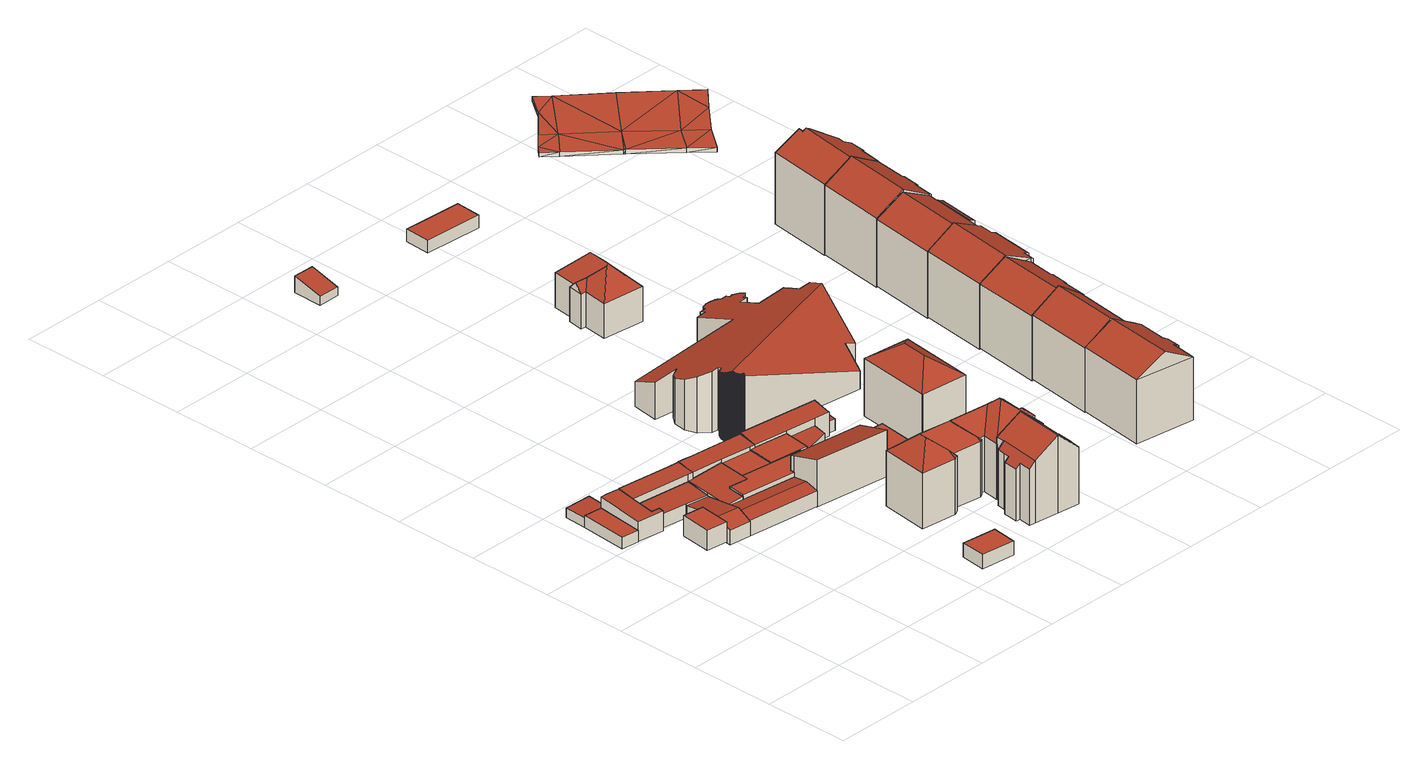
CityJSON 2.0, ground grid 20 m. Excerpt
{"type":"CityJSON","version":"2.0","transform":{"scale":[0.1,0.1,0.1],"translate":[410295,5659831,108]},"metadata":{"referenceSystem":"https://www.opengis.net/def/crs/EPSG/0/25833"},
"CityObjects":{
"building1":{"type":"Building","attributes":{"Dachtyp_tdc":"tdcPolyFlatRoof","Gemeindeschluessel":14612000,"Dachneigung":0,"QualitaetDacherkennung":89,"Geometrietyp2DReferenz":"3000","measuredHeight":2.71,"function":"31001_2000","roofType":"1000"},"geometry":[{"type":"Solid","lod":"2","boundaries":[[[[0,1,2,3]],[[1,4,5,2]],[[4,6,7,5]],[[6,0,3,7]],[[6,4,1,0]],[[3,2,5,7]]]],"semantics":{"surfaces":[{"type":"WallSurface"},{"type":"RoofSurface"},{"type":"GroundSurface"}],"values":[[0,0,0,0,1,2]]}}]},
"building2":{"type":"Building","attributes":{"Dachtyp_tdc":"tdcPolyFlatRoof","Gemeindeschluessel":14612000,"Dachneigung":3.3,"QualitaetDacherkennung":68,"Geometrietyp2DReferenz":"3000","measuredHeight":2.55,"function":"31001_2000","roofType":"2100"},"geometry":[{"type":"Solid","lod":"2","boundaries":[[[[8,9,10,11]],[[9,12,13,10]],[[12,14,15,13]],[[14,16,17,15]],[[16,8,11,17]],[[16,14,12,9,8]],[[11,10,13,15,17]]]],"semantics":{"surfaces":[{"type":"WallSurface"},{"type":"RoofSurface"},{"type":"GroundSurface"}],"values":[[0,0,0,0,0,1,2]]}}]},
"building3":{"type":"Building","attributes":{"Dachtyp_tdc":"tdcPolyFlatRoof","Gemeindeschluessel":14612000,"Dachneigung":3.09,"QualitaetDacherkennung":70,"Geometrietyp2DReferenz":"3000","measuredHeight":5.23,"function":"31001_2000","roofType":"2100"},"geometry":[{"type":"Solid","lod":"2","boundaries":[[[[18,19,20,21]],[[19,22,23,20]],[[22,24,25,23]],[[24,26,27,25]],[[26,28,29,27]],[[28,30,31,29]],[[30,32,33,31]],[[32,18,21,33]],[[32,30,28,26,24,22,19,18]],[[21,20,23,25,27,29,31,33]]]],"semantics":{"surfaces":[{"type":"WallSurface"},{"type":"RoofSurface"},{"type":"GroundSurface"}],"values":[[0,0,0,0,0,0,0,0,1,2]]}}]},
"building4":{"type":"Building","attributes":{"Dachtyp_tdc":"tdcPolyFlatRoof","Gemeindeschluessel":14612000,"Dachneigung":0,"QualitaetDacherkennung":83,"Geometrietyp2DReferenz":"3000","measuredHeight":4.69,"function":"31001_2000","roofType":"1000"},"geometry":[{"type":"Solid","lod":"2","boundaries":[[[[34,35,36,37]],[[35,38,39,36]],[[38,40,41,39]],[[40,34,37,41]],[[40,38,35,34]],[[37,36,39,41]]]],"semantics":{"surfaces":[{"type":"WallSurface"},{"type":"RoofSurface"},{"type":"GroundSurface"}],"values":[[0,0,0,0,1,2]]}}]},
"building5":{"type":"Building","attributes":{"Dachtyp_tdc":"tdcPolyFlatRoof","Gemeindeschluessel":14612000,"Dachneigung":3.1,"QualitaetDacherkennung":67,"Geometrietyp2DReferenz":"3000","measuredHeight":3.58,"function":"31001_2000","roofType":"2100"},"geometry":[{"type":"Solid","lod":"2","boundaries":[[[[42,43,44,45,46,47]],[[48,49,43,42]],[[49,50,44,43]],[[50,51,45,44]],[[51,52,46,45]],[[52,53,47,46]],[[53,48,42,47]],[[53,52,51,50,49,48]]]],"semantics":{"surfaces":[{"type":"GroundSurface"},{"type":"WallSurface"},{"type":"RoofSurface"}],"values":[[0,1,1,1,1,1,1,2]]}}]},
"building6":{"type":"Building","attributes":{"Dachtyp_tdc":"tdcGableRoof","Gemeindeschluessel":14612000,"Dachneigung":11.14,"QualitaetDacherkennung":38,"Geometrietyp2DReferenz":"3000","measuredHeight":4.84,"function":"31001_2000","roofType":"3100"},"geometry":[{"type":"Solid","lod":"2","boundaries":[[[[54,55,56,57]],[[55,58,59,56]],[[58,60,46,59]],[[60,61,45,46]],[[61,62,63,45]],[[62,64,65,63]],[[64,66,67,65]],[[66,68,69,67]],[[68,54,57,69]],[[64,62,61,60,58,55]],[[55,54,68,66,64]],[[57,56,59,46,45,63,65,67,69]]]],"semantics":{"surfaces":[{"type":"WallSurface"},{"type":"RoofSurface"},{"type":"GroundSurface"}],"values":[[0,0,0,0,0,0,0,0,0,1,1,2]]}}]},
"building7":{"type":"Building","attributes":{"Dachtyp_tdc":"tdcPolyFlatRoof","Gemeindeschluessel":14612000,"Dachneigung":3.4,"QualitaetDacherkennung":77,"Geometrietyp2DReferenz":"3000","measuredHeight":5.53,"function":"31001_2000","roofType":"2100"},"geometry":[{"type":"Solid","lod":"2","boundaries":[[[[19,70,71,72]],[[70,73,74,71]],[[73,75,76,74]],[[75,77,78,76]],[[77,79,80,78]],[[79,19,72,80]],[[79,77,75,73,70,19]],[[72,71,74,76,78,80]]]],"semantics":{"surfaces":[{"type":"WallSurface"},{"type":"RoofSurface"},{"type":"GroundSurface"}],"values":[[0,0,0,0,0,0,1,2]]}}]},
"building8":{"type":"Building","attributes":{"Dachtyp_tdc":"tdcPolyFlatRoof","Gemeindeschluessel":14612000,"Dachneigung":5.33,"QualitaetDacherkennung":80,"Geometrietyp2DReferenz":"3000","measuredHeight":4.54,"function":"31001_2000","roofType":"2100"},"geometry":[{"type":"Solid","lod":"2","boundaries":[[[[81,82,83,84]],[[82,85,86,83]],[[85,87,88,86]],[[87,89,80,88]],[[89,90,78,80]],[[90,91,92,78]],[[91,93,94,92]],[[93,95,96,94]],[[95,81,84,96]],[[95,93,91,90,89,87,85,82,81]],[[84,83,86,88,80,78,92,94,96]]]],"semantics":{"surfaces":[{"type":"WallSurface"},{"type":"RoofSurface"},{"type":"GroundSurface"}],"values":[[0,0,0,0,0,0,0,0,0,1,2]]}}]},
"building9":{"type":"Building","attributes":{"Dachtyp_tdc":"tdcFreeFormRoof","Gemeindeschluessel":14612000,"Dachneigung":10.79,"QualitaetDacherkennung":49,"Geometrietyp2DReferenz":"3000","measuredHeight":4.2,"function":"31001_2000","roofType":"5000"},"geometry":[{"type":"Solid","lod":"2","boundaries":[[[[97,98,63,67]],[[98,99,100,63]],[[99,101,102,100]],[[101,103,104,102]],[[103,97,67,104]],[[103,105,106,97]],[[105,101,99,98,106]],[[98,97,106]],[[103,101,105]],[[67,63,100,102,104]]]],"semantics":{"surfaces":[{"type":"WallSurface"},{"type":"RoofSurface"},{"type":"GroundSurface"}],"values":[[0,0,0,0,0,1,1,0,0,2]]}}]},
"building10":{"type":"Building","attributes":{"Dachtyp_tdc":"tdcPolyFlatRoof","Gemeindeschluessel":14612000,"Dachneigung":2.84,"QualitaetDacherkennung":65,"Geometrietyp2DReferenz":"3000","measuredHeight":2.81,"function":"31001_2000","roofType":"2100"},"geometry":[{"type":"Solid","lod":"2","boundaries":[[[[107,108,109,74]],[[108,110,111,109]],[[110,112,113,111]],[[112,114,76,113]],[[114,107,74,76]],[[114,112,110,108,107]],[[74,109,111,113,76]]]],"semantics":{"surfaces":[{"type":"WallSurface"},{"type":"RoofSurface"},{"type":"GroundSurface"}],"values":[[0,0,0,0,0,1,2]]}}]},
"building11":{"type":"Building","attributes":{"Dachtyp_tdc":"tdcPolyFlatRoof","Gemeindeschluessel":14612000,"Dachneigung":0,"QualitaetDacherkennung":90,"Geometrietyp2DReferenz":"3000","measuredHeight":3.28,"function":"31001_9998","roofType":"1000"},"geometry":[{"type":"Solid","lod":"2","boundaries":[[[[115,116,117,118]],[[116,119,120,117]],[[119,121,122,120]],[[121,115,118,122]],[[121,119,116,115]],[[118,117,120,122]]]],"semantics":{"surfaces":[{"type":"WallSurface"},{"type":"RoofSurface"},{"type":"GroundSurface"}],"values":[[0,0,0,0,1,2]]}}]},
"building12":{"type":"Building","attributes":{"Dachtyp_tdc":"tdcPolyFlatRoof","Gemeindeschluessel":14612000,"Dachneigung":0,"QualitaetDacherkennung":64,"Geometrietyp2DReferenz":"3000","measuredHeight":4.48,"function":"31001_2000","roofType":"1000"},"geometry":[{"type":"Solid","lod":"2","boundaries":[[[[123,124,100,102]],[[124,125,126,100]],[[125,95,127,126]],[[95,93,128,127]],[[93,129,130,128]],[[129,131,132,130]],[[131,133,134,132]],[[133,135,136,134]],[[135,123,102,136]],[[135,133,131,129,93,95,125,124,123]],[[102,100,126,127,128,130,132,134,136]]]],"semantics":{"surfaces":[{"type":"WallSurface"},{"type":"RoofSurface"},{"type":"GroundSurface"}],"values":[[0,0,0,0,0,0,0,0,0,1,2]]}}]},
"building13":{"type":"Building","attributes":{"Dachtyp_tdc":"tdcPolyFlatRoof","Gemeindeschluessel":14612000,"Dachneigung":4.69,"QualitaetDacherkennung":79,"Geometrietyp2DReferenz":"3000","measuredHeight":5.65,"function":"31001_2000","roofType":"2100"},"geometry":[{"type":"Solid","lod":"2","boundaries":[[[[137,77,78,92]],[[77,138,76,78]],[[138,139,113,76]],[[139,140,141,113]],[[140,142,143,141]],[[142,144,145,143]],[[144,146,147,145]],[[146,137,92,147]],[[146,144,142,140,139,138,77,137]],[[92,78,76,113,141,143,145,147]]]],"semantics":{"surfaces":[{"type":"WallSurface"},{"type":"RoofSurface"},{"type":"GroundSurface"}],"values":[[0,0,0,0,0,0,0,0,1,2]]}}]},
"building14":{"type":"Building","attributes":{"Dachtyp_tdc":"tdcPolyFlatRoof","Gemeindeschluessel":14612000,"Dachneigung":0,"QualitaetDacherkennung":69,"Geometrietyp2DReferenz":"3000","measuredHeight":4.47,"function":"31001_2000","roofType":"1000"},"geometry":[{"type":"Solid","lod":"2","boundaries":[[[[148,149,92,94]],[[149,150,147,92]],[[150,151,152,147]],[[151,148,94,152]],[[151,150,149,148]],[[94,92,147,152]]]],"semantics":{"surfaces":[{"type":"WallSurface"},{"type":"RoofSurface"},{"type":"GroundSurface"}],"values":[[0,0,0,0,1,2]]}}]},
"building15":{"type":"Building","attributes":{"Dachtyp_tdc":"tdcPolyFlatRoof","Gemeindeschluessel":14612000,"Dachneigung":0,"QualitaetDacherkennung":81,"Geometrietyp2DReferenz":"3000","measuredHeight":4.78,"function":"31001_2000","roofType":"1000"},"geometry":[{"type":"Solid","lod":"2","boundaries":[[[[153,154,155,156]],[[157,158,159,160,161,154,153]],[[156,155,162,163,164,165,166]],[[154,161,162,155]],[[161,160,163,162]],[[160,159,164,163]],[[159,158,165,164]],[[158,157,166,165]],[[157,153,156,166]]]],"semantics":{"surfaces":[{"type":"WallSurface"},{"type":"RoofSurface"},{"type":"GroundSurface"}],"values":[[0,1,2,0,0,0,0,0,0]]}}]},
"building16":{"type":"Building","attributes":{"Dachtyp_tdc":"tdcPolyFlatRoof","Gemeindeschluessel":14612000,"Dachneigung":18.87,"QualitaetDacherkennung":84,"Geometrietyp2DReferenz":"3000","measuredHeight":10.74,"function":"31001_2000","roofType":"2100"},"geometry":[{"type":"Solid","lod":"2","boundaries":[[[[167,168,169,170]],[[171,172,173,174]],[[172,167,170,173]],[[172,171,175,176,168,167]],[[170,169,177,178,174,173]],[[168,176,177,169]],[[176,175,178,177]],[[175,171,174,178]]]],"semantics":{"surfaces":[{"type":"WallSurface"},{"type":"RoofSurface"},{"type":"GroundSurface"}],"values":[[0,0,0,1,2,0,0,0]]}}]},
"building17":{"type":"Building","attributes":{"Dachtyp_tdc":"tdcPolyFlatRoof","Gemeindeschluessel":14612000,"Dachneigung":9.28,"QualitaetDacherkennung":76,"Geometrietyp2DReferenz":"3000","measuredHeight":6.14,"function":"31001_2000","roofType":"2100"},"geometry":[{"type":"Solid","lod":"2","boundaries":[[[[179,180,181,182]],[[180,183,184,181]],[[183,185,186,184]],[[185,187,188,186]],[[187,189,190,188]],[[189,191,192,190]],[[191,179,182,192]],[[191,189,187,185,183,180,179]],[[182,181,184,186,188,190,192]]]],"semantics":{"surfaces":[{"type":"WallSurface"},{"type":"RoofSurface"},{"type":"GroundSurface"}],"values":[[0,0,0,0,0,0,0,1,2]]}}]},
"building18":{"type":"Building","attributes":{"Dachtyp_tdc":"tdcPolyFlatRoof","Gemeindeschluessel":14612000,"Dachneigung":4.45,"QualitaetDacherkennung":75,"Geometrietyp2DReferenz":"3000","measuredHeight":3.77,"function":"31001_2000","roofType":"2100"},"geometry":[{"type":"Solid","lod":"2","boundaries":[[[[193,194,195,196]],[[194,197,164,195]],[[197,198,163,164]],[[198,193,196,163]],[[198,197,194,193]],[[196,195,164,163]]]],"semantics":{"surfaces":[{"type":"WallSurface"},{"type":"RoofSurface"},{"type":"GroundSurface"}],"values":[[0,0,0,0,1,2]]}}]},
"building19":{"type":"Building","attributes":{"Dachtyp_tdc":"tdcFreeFormRoof","Gemeindeschluessel":14612000,"Dachneigung":41.72,"QualitaetDacherkennung":5,"Geometrietyp2DReferenz":"3000","measuredHeight":18.09,"function":"31001_9998","roofType":"5000"},"geometry":[{"type":"Solid","lod":"2","boundaries":[[[[199,200,201,202]],[[200,203,204,201]],[[203,205,206,204]],[[205,207,208,206]],[[207,209,210,208]],[[209,211,212,210]],[[211,213,214,212]],[[213,215,216,214]],[[215,217,218,216]],[[217,219,220,218]],[[219,221,222,220]],[[221,223,224,222]],[[223,225,226,224]],[[225,227,228,226]],[[227,229,230,228]],[[229,231,232,230]],[[231,199,202,232]],[[233,234,231,229]],[[233,229,227]],[[235,236,234,233,227,225]],[[237,238,239,235,225,223]],[[237,223,221]],[[238,237,221,219]],[[239,238,219,217]],[[240,241,242,243,236,235,239,217,215]],[[244,245,240,215,213]],[[246,244,213,211]],[[246,211,209]],[[245,244,246,209,207]],[[247,241,240,245,207,205]],[[247,205,203]],[[242,241,247,203,200]],[[243,242,200,199]],[[234,236,243,199,231]],[[202,201,204,206,208,210,212,214,216,218,220,222,224,226,228,230,232]]]],"semantics":{"surfaces":[{"type":"WallSurface"},{"type":"RoofSurface"},{"type":"GroundSurface"}],"values":[[0,0,0,0,0,0,0,0,0,0,0,0,0,0,0,0,0,1,1,1,1,1,1,1,1,1,1,1,1,1,1,1,1,1,2]]}}]},
"building20":{"type":"Building","attributes":{"Dachtyp_tdc":"tdcPolyFlatRoof","Gemeindeschluessel":14612000,"Dachneigung":0,"QualitaetDacherkennung":84,"Geometrietyp2DReferenz":"3000","measuredHeight":4.31,"function":"31001_2000","roofType":"1000"},"geometry":[{"type":"Solid","lod":"2","boundaries":[[[[248,249,173,250]],[[249,251,174,173]],[[251,252,253,174]],[[252,254,255,253]],[[254,248,250,255]],[[254,252,251,249,248]],[[250,173,174,253,255]]]],"semantics":{"surfaces":[{"type":"WallSurface"},{"type":"RoofSurface"},{"type":"GroundSurface"}],"values":[[0,0,0,0,0,1,2]]}}]},
"building21":{"type":"Building","attributes":{"Gemeindeschluessel":14612000,"Geometrietyp2DReferenz":"3000","function":"31001_9998","roofType":"9999"},"children":["building21-1","building21-2"]},
"building21-1":{"type":"BuildingPart","attributes":{"Dachtyp_tdc":"tdcPolyFlatRoof","Dachneigung":47.09,"QualitaetDacherkennung":49,"Geometrietyp2DReferenz":"3000","measuredHeight":14.51,"roofType":"2100"},"parents":["building21"],"geometry":[{"type":"MultiSurface","lod":"2","boundaries":[[[256,257,258,259]],[[256,260,261,257]],[[260,262,263,261]],[[262,264,265,263]],[[264,266,267,265]],[[266,268,269,267]],[[268,270,271,269]],[[270,272,273,274,271]],[[270,268,266,264,262,260,256,259,272]],[[274,258,257,261,263,265,267,269,271]]],"semantics":{"surfaces":[{"type":"WallSurface"},{"type":"RoofSurface"},{"type":"GroundSurface"}],"values":[0,0,0,0,0,0,0,0,1,2]}}]},
"building21-2":{"type":"BuildingPart","attributes":{"Dachtyp_tdc":"tdcGableRoof","Dachneigung":41.25,"QualitaetDacherkennung":61,"Geometrietyp2DReferenz":"3000","measuredHeight":17.89,"roofType":"3100"},"parents":["building21"],"geometry":[{"type":"MultiSurface","lod":"2","boundaries":[[[275,276,277,278]],[[276,279,280,277]],[[279,281,282,280]],[[281,283,284,282]],[[283,259,258,284]],[[273,285,286,274]],[[285,287,288,286]],[[287,289,290,288]],[[289,291,292,290]],[[291,275,278,292]],[[287,285,273,259,283]],[[283,281,279,276,275,291,289,287]],[[278,277,280,282,284,258,274,286,288,290,292]]],"semantics":{"surfaces":[{"type":"WallSurface"},{"type":"RoofSurface"},{"type":"GroundSurface"}],"values":[0,0,0,0,0,0,0,0,0,0,1,1,2]}}]},
"building22":{"type":"Building","attributes":{"Dachtyp_tdc":"tdcPolyFlatRoof","Gemeindeschluessel":14612000,"Dachneigung":0,"QualitaetDacherkennung":90,"Geometrietyp2DReferenz":"3000","measuredHeight":4.35,"function":"31001_2000","roofType":"1000"},"geometry":[{"type":"Solid","lod":"2","boundaries":[[[[293,294,253,255]],[[294,295,296,253]],[[295,297,298,296]],[[297,299,300,298]],[[299,293,255,300]],[[299,297,295,294,293]],[[255,253,296,298,300]]]],"semantics":{"surfaces":[{"type":"WallSurface"},{"type":"RoofSurface"},{"type":"GroundSurface"}],"values":[[0,0,0,0,0,1,2]]}}]},
"building23":{"type":"Building","attributes":{"Dachtyp_tdc":"tdcPolyFlatRoof","Gemeindeschluessel":14612000,"Dachneigung":4.41,"QualitaetDacherkennung":94,"Geometrietyp2DReferenz":"3000","measuredHeight":2.98,"function":"31001_2000","roofType":"2100"},"geometry":[{"type":"Solid","lod":"2","boundaries":[[[[301,302,188,190]],[[302,303,304,188]],[[303,305,306,304]],[[305,301,190,306]],[[305,303,302,301]],[[190,188,304,306]]]],"semantics":{"surfaces":[{"type":"WallSurface"},{"type":"RoofSurface"},{"type":"GroundSurface"}],"values":[[0,0,0,0,1,2]]}}]},
"building24":{"type":"Building","attributes":{"Dachtyp_tdc":"tdcPolyFlatRoof","Gemeindeschluessel":14612000,"Dachneigung":14.47,"QualitaetDacherkennung":60,"Geometrietyp2DReferenz":"3000","measuredHeight":3.84,"function":"31001_9998","roofType":"2100"},"geometry":[{"type":"Solid","lod":"2","boundaries":[[[[307,308,309,310]],[[308,311,312,309]],[[311,313,314,312]],[[313,307,310,314]],[[313,311,308,307]],[[310,309,312,314]]]],"semantics":{"surfaces":[{"type":"WallSurface"},{"type":"RoofSurface"},{"type":"GroundSurface"}],"values":[[0,0,0,0,1,2]]}}]},
"building25":{"type":"Building","attributes":{"Dachtyp_tdc":"tdcPolyFlatRoof","Gemeindeschluessel":14612000,"Dachneigung":0,"QualitaetDacherkennung":50,"Geometrietyp2DReferenz":"3000","measuredHeight":2.62,"function":"31001_9998","roofType":"1000"},"geometry":[{"type":"Solid","lod":"2","boundaries":[[[[315,316,317,318]],[[316,319,320,317]],[[319,321,322,320]],[[321,315,318,322]],[[321,319,316,315]],[[318,317,320,322]]]],"semantics":{"surfaces":[{"type":"WallSurface"},{"type":"RoofSurface"},{"type":"GroundSurface"}],"values":[[0,0,0,0,1,2]]}}]},
"building26":{"type":"Building","attributes":{"name":"St. Josef","Dachtyp_tdc":"tdcFreeFormRoof","Gemeindeschluessel":14612000,"Dachneigung":24.56,"QualitaetDacherkennung":5,"Geometrietyp2DReferenz":"3000","measuredHeight":16.47,"function":"31001_3041","roofType":"5000"},"geometry":[{"type":"Solid","lod":"2","boundaries":[[[[323,324,325,326]],[[324,327,328,325]],[[327,329,330,328]],[[329,331,332,330]],[[331,333,334,332]],[[333,335,336,334]],[[335,337,338,336]],[[337,339,340,338]],[[339,341,342,340]],[[341,343,344,342]],[[343,345,346,344]],[[345,347,348,346]],[[347,349,350,348]],[[349,351,352,350]],[[351,353,354,352]],[[353,355,356,354]],[[355,357,358,356]],[[357,359,360,358]],[[359,361,362,360]],[[361,363,364,362]],[[363,365,366,364]],[[365,367,368,366]],[[367,369,370,368]],[[369,371,372,370]],[[371,373,374,372]],[[373,375,376,374]],[[375,377,378,376]],[[377,379,380,378]],[[379,381,382,380]],[[381,383,384,382]],[[383,385,386,384]],[[385,387,388,386]],[[387,389,390,388]],[[389,391,392,390]],[[391,393,394,392]],[[393,395,396,394]],[[395,397,398,396]],[[397,399,400,398]],[[399,401,402,400]],[[401,403,404,402]],[[403,405,406,404]],[[405,407,408,406]],[[407,409,410,408]],[[409,411,412,410]],[[411,413,414,412]],[[413,415,416,414]],[[415,417,418,416]],[[417,419,420,418]],[[419,421,422,420]],[[421,423,424,422]],[[423,425,426,424]],[[425,427,428,426]],[[427,429,430,428]],[[429,431,432,430]],[[431,433,434,432]],[[433,435,436,434]],[[435,437,438,436]],[[437,439,440,438]],[[439,441,442,440]],[[441,443,444,442]],[[443,445,446,444]],[[445,447,448,446]],[[447,449,450,448]],[[449,451,452,450]],[[451,453,454,452]],[[453,455,456,454]],[[455,457,458,456]],[[457,459,460,458]],[[459,461,462,460]],[[461,463,464,462]],[[463,465,466,464]],[[467,468,469,470]],[[465,471,472,466]],[[471,473,474,472]],[[473,467,470,474]],[[468,475,476,469]],[[475,477,478,476]],[[477,479,480,478]],[[479,481,482,480]],[[481,483,484,482]],[[483,485,486,484]],[[485,487,488,486]],[[487,489,490,488]],[[489,491,492,490]],[[491,493,494,492]],[[493,495,496,494]],[[495,497,498,496]],[[497,499,500,498]],[[499,501,502,500]],[[501,503,504,502]],[[503,505,506,504]],[[505,507,508,506]],[[507,509,510,508]],[[509,511,512,510]],[[511,513,514,512]],[[513,515,516,514]],[[515,517,518,516]],[[517,519,520,518]],[[519,521,522,520]],[[521,523,524,522]],[[523,525,526,524]],[[525,527,528,526]],[[527,529,530,528]],[[529,531,532,530]],[[531,533,534,532]],[[533,535,536,534]],[[535,537,538,536]],[[537,539,540,538]],[[539,541,542,540]],[[541,543,544,542]],[[543,545,546,544]],[[545,547,548,546]],[[547,549,550,548]],[[549,551,552,550]],[[551,553,554,552]],[[553,555,556,554]],[[555,557,558,556]],[[557,559,560,558]],[[559,561,562,560]],[[561,323,326,562]],[[363,361,359,563,397,395,393,391,389,387,385,383,381,379,377,375,373,371,369,367,365]],[[331,329,327,324,323,561,559,557,555,553,551,549,547,545,543,541,539,537,535,533,531,529,527,525,523,521,519,517,515,513,511,509,507,505,503,501,499,497,495,493,491,489,487,485,483,481,479,477,475,468,467,473,471,465,463,461,459,457,455,453,451,449,447,445,443,441,439,437,435,433,431,429,427,425,423,421,419,417,415,413,411,409,407,405,403,401,399,397,563,357,355,353,351,349,347,345,343,341,339,337,335,333]],[[359,357,563]],[[326,325,328,330,332,334,336,338,340,342,344,346,348,350,352,354,356,358,360,362,364,366,368,370,372,374,376,378,380,382,384,386,388,390,392,394,396,398,400,402,404,406,408,410,412,414,416,418,420,422,424,426,428,430,432,434,436,438,440,442,444,446,448,450,452,454,456,458,460,462,464,466,472,474,470,469,476,478,480,482,484,486,488,490,492,494,496,498,500,502,504,506,508,510,512,514,516,518,520,522,524,526,528,530,532,534,536,538,540,542,544,546,548,550,552,554,556,558,560,562]]]],"semantics":{"surfaces":[{"type":"WallSurface"},{"type":"RoofSurface"},{"type":"GroundSurface"}],"values":[[0,0,0,0,0,0,0,0,0,0,0,0,0,0,0,0,0,0,0,0,0,0,0,0,0,0,0,0,0,0,0,0,0,0,0,0,0,0,0,0,0,0,0,0,0,0,0,0,0,0,0,0,0,0,0,0,0,0,0,0,0,0,0,0,0,0,0,0,0,0,0,0,0,0,0,0,0,0,0,0,0,0,0,0,0,0,0,0,0,0,0,0,0,0,0,0,0,0,0,0,0,0,0,0,0,0,0,0,0,0,0,0,0,0,0,0,0,0,0,0,1,1,0,2]]}}]},
"building27":{"type":"Building","attributes":{"Dachtyp_tdc":"tdcFreeFormRoof","Gemeindeschluessel":14612000,"Dachneigung":34.73,"QualitaetDacherkennung":78,"Geometrietyp2DReferenz":"3000","measuredHeight":17.29,"function":"31001_9998","roofType":"5000"},"geometry":[{"type":"Solid","lod":"2","boundaries":[[[[564,565,566,567]],[[565,568,569,566]],[[568,570,571,569]],[[570,572,573,571]],[[572,564,567,573]],[[565,564,574,568]],[[572,570,575]],[[564,572,575,574]],[[574,575,570,568]],[[567,566,569,571,573]]]],"semantics":{"surfaces":[{"type":"WallSurface"},{"type":"RoofSurface"},{"type":"GroundSurface"}],"values":[[0,0,0,0,0,1,1,1,1,2]]}}]},
"building28":{"type":"Building","attributes":{"Dachtyp_tdc":"tdcFreeFormRoof","Gemeindeschluessel":14612000,"Dachneigung":45.89,"QualitaetDacherkennung":66,"Geometrietyp2DReferenz":"3000","measuredHeight":13.12,"function":"31001_9998","roofType":"5000"},"geometry":[{"type":"Solid","lod":"2","boundaries":[[[[576,577,578,579]],[[577,580,581,578]],[[580,582,583,581]],[[582,584,585,583]],[[584,586,587,585]],[[586,588,589,587]],[[588,590,591,589]],[[590,592,593,591]],[[592,594,595,593]],[[594,596,597,595]],[[596,598,599,597]],[[598,576,579,599]],[[600,596,601]],[[600,598,596]],[[598,600,576]],[[602,601,596,594]],[[603,592,590]],[[602,592,603]],[[592,602,594]],[[603,590,588]],[[604,600,601,602,603,588,586]],[[605,606,607,604,586,584]],[[605,584,582]],[[606,605,582,580]],[[607,606,580,577]],[[600,604,607,577,576]],[[579,578,581,583,585,587,589,591,593,595,597,599]]]],"semantics":{"surfaces":[{"type":"WallSurface"},{"type":"RoofSurface"},{"type":"GroundSurface"}],"values":[[0,0,0,0,0,0,0,0,0,0,0,0,1,1,1,1,1,1,1,1,1,1,0,1,1,1,2]]}}]},
"building29":{"type":"Building","attributes":{"Dachtyp_tdc":"tdcPolyFlatRoof","Gemeindeschluessel":14612000,"Dachneigung":0,"QualitaetDacherkennung":84,"Geometrietyp2DReferenz":"3000","measuredHeight":2.94,"function":"31001_9998","roofType":"1000"},"geometry":[{"type":"Solid","lod":"2","boundaries":[[[[608,609,610,611]],[[609,612,613,610]],[[612,614,615,613]],[[614,608,611,615]],[[614,612,609,608]],[[611,610,613,615]]]],"semantics":{"surfaces":[{"type":"WallSurface"},{"type":"RoofSurface"},{"type":"GroundSurface"}],"values":[[0,0,0,0,1,2]]}}]},
"building30":{"type":"Building","attributes":{"Dachtyp_tdc":"tdcFreeFormRoof","Gemeindeschluessel":14612000,"Dachneigung":29.82,"QualitaetDacherkennung":87,"Geometrietyp2DReferenz":"3000","measuredHeight":18.7,"function":"31001_9998","roofType":"5000"},"geometry":[{"type":"Solid","lod":"2","boundaries":[[[[616,617,618,619]],[[617,620,621,618]],[[620,622,623,621]],[[622,624,625,623]],[[624,626,627,625]],[[626,628,629,627]],[[628,630,631,629]],[[630,632,633,631]],[[632,616,619,633]],[[624,622,620,634,635,632,630,628,626]],[[635,634,617,616]],[[616,632,635]],[[620,617,634]],[[619,618,621,623,625,627,629,631,633]]]],"semantics":{"surfaces":[{"type":"WallSurface"},{"type":"RoofSurface"},{"type":"GroundSurface"}],"values":[[0,0,0,0,0,0,0,0,0,1,1,0,0,2]]}}]},
"building31":{"type":"Building","attributes":{"Dachtyp_tdc":"tdcGableRoof","Gemeindeschluessel":14612000,"Dachneigung":31.5,"QualitaetDacherkennung":76,"Geometrietyp2DReferenz":"3000","measuredHeight":19.03,"function":"31001_9998","roofType":"3100"},"geometry":[{"type":"Solid","lod":"2","boundaries":[[[[636,637,638,639]],[[637,640,641,638]],[[640,642,643,641]],[[642,636,639,643]],[[640,637,644]],[[636,642,645]],[[637,636,645,644]],[[642,640,644,645]],[[639,638,641,643]]]],"semantics":{"surfaces":[{"type":"WallSurface"},{"type":"RoofSurface"},{"type":"GroundSurface"}],"values":[[0,0,0,0,0,0,1,1,2]]}}]},
"building32":{"type":"Building","attributes":{"Dachtyp_tdc":"tdcGableRoof","Gemeindeschluessel":14612000,"Dachneigung":30.41,"QualitaetDacherkennung":87,"Geometrietyp2DReferenz":"3000","measuredHeight":18.67,"function":"31001_9998","roofType":"3100"},"geometry":[{"type":"Solid","lod":"2","boundaries":[[[[646,647,648,649]],[[647,650,651,648]],[[650,652,653,651]],[[652,654,655,653]],[[654,656,657,655]],[[656,658,659,657]],[[658,660,661,659]],[[660,662,663,661]],[[662,664,665,663]],[[664,666,667,665]],[[666,646,649,667]],[[662,660,658,656]],[[656,654,652,650,647,646,666,664,662]],[[649,648,651,653,655,657,659,661,663,665,667]]]],"semantics":{"surfaces":[{"type":"WallSurface"},{"type":"RoofSurface"},{"type":"GroundSurface"}],"values":[[0,0,0,0,0,0,0,0,0,0,0,1,1,2]]}}]},
"building33":{"type":"Building","attributes":{"Dachtyp_tdc":"tdcFreeFormRoof","Gemeindeschluessel":14612000,"Dachneigung":26,"QualitaetDacherkennung":76,"Geometrietyp2DReferenz":"3000","measuredHeight":19.11,"function":"31001_9998","roofType":"5000"},"geometry":[{"type":"Solid","lod":"2","boundaries":[[[[668,669,670,671]],[[669,672,673,670]],[[672,674,675,673]],[[674,676,677,675]],[[676,678,679,677]],[[678,680,681,679]],[[680,682,683,681]],[[682,684,685,683]],[[684,686,687,685]],[[686,688,689,687]],[[688,668,671,689]],[[682,680,678,676,674,672,669,668,688,690,691]],[[691,690,686,684]],[[684,682,691]],[[688,686,690]],[[671,670,673,675,677,679,681,683,685,687,689]]]],"semantics":{"surfaces":[{"type":"WallSurface"},{"type":"RoofSurface"},{"type":"GroundSurface"}],"values":[[0,0,0,0,0,0,0,0,0,0,0,1,1,0,0,2]]}}]},
"building34":{"type":"Building","attributes":{"Gemeindeschluessel":14612000,"Geometrietyp2DReferenz":"3000","function":"31001_9998","roofType":"9999"},"children":["building34-1","building34-2"]},
"building34-1":{"type":"BuildingPart","attributes":{"Dachtyp_tdc":"tdcGableRoof","Dachneigung":27.25,"QualitaetDacherkennung":77,"Geometrietyp2DReferenz":"3000","measuredHeight":19.14,"roofType":"3100"},"parents":["building34"],"geometry":[{"type":"MultiSurface","lod":"2","boundaries":[[[692,693,694,695]],[[693,696,697,694]],[[698,699,700,701]],[[699,702,703,700]],[[702,692,695,703]],[[702,704,705,692]],[[706,707,705,704,708,709]],[[698,709,708,699]],[[699,708,704,702]],[[693,707,706,696]],[[692,705,707,693]],[[695,694,697,701,700,703]]],"semantics":{"surfaces":[{"type":"WallSurface"},{"type":"RoofSurface"},{"type":"GroundSurface"}],"values":[0,0,0,0,0,1,1,0,0,0,0,2]}}]},
"building34-2":{"type":"BuildingPart","attributes":{"Dachtyp_tdc":"tdcPolyFlatRoof","Dachneigung":27.79,"QualitaetDacherkennung":92,"Geometrietyp2DReferenz":"3000","measuredHeight":15.95,"roofType":"2100"},"parents":["building34"],"geometry":[{"type":"MultiSurface","lod":"2","boundaries":[[[710,711,712,697,696,706]],[[711,713,714,712]],[[713,715,709,698,701,714]],[[715,713,711,710]],[[697,712,714,701]]],"semantics":{"surfaces":[{"type":"WallSurface"},{"type":"RoofSurface"},{"type":"GroundSurface"}],"values":[0,0,0,1,2]}}]},
"building35":{"type":"Building","attributes":{"Dachtyp_tdc":"tdcGableRoof","Gemeindeschluessel":14612000,"Dachneigung":29.45,"QualitaetDacherkennung":83,"Geometrietyp2DReferenz":"3000","measuredHeight":19.89,"function":"31001_9998","roofType":"3100"},"geometry":[{"type":"Solid","lod":"2","boundaries":[[[[716,717,718,719]],[[717,720,721,718]],[[720,722,723,721]],[[722,724,725,723]],[[724,726,727,725]],[[726,728,729,727]],[[728,730,731,729]],[[730,732,733,731]],[[732,734,735,733]],[[734,736,737,735]],[[736,716,719,737]],[[732,730,728,726]],[[726,724,722,720,717,716,736,734,732]],[[719,718,721,723,725,727,729,731,733,735,737]]]],"semantics":{"surfaces":[{"type":"WallSurface"},{"type":"RoofSurface"},{"type":"GroundSurface"}],"values":[[0,0,0,0,0,0,0,0,0,0,0,1,1,2]]}}]},
"building36":{"type":"Building","attributes":{"Dachtyp_tdc":"tdcFreeFormRoof","Gemeindeschluessel":14612000,"Dachneigung":28.34,"QualitaetDacherkennung":69,"Geometrietyp2DReferenz":"3000","measuredHeight":20.13,"function":"31001_9998","roofType":"5000"},"geometry":[{"type":"Solid","lod":"2","boundaries":[[[[738,739,740,741]],[[739,742,743,740]],[[742,744,745,743]],[[744,746,747,745]],[[746,748,749,747]],[[748,750,751,749]],[[750,752,753,751]],[[752,754,755,753]],[[754,756,757,755]],[[756,758,759,757]],[[758,738,741,759]],[[756,754,752,750,748,746,760,761,758]],[[744,742,739,738,761,760]],[[746,744,760]],[[738,758,761]],[[741,740,743,745,747,749,751,753,755,757,759]]]],"semantics":{"surfaces":[{"type":"WallSurface"},{"type":"RoofSurface"},{"type":"GroundSurface"}],"values":[[0,0,0,0,0,0,0,0,0,0,0,1,1,0,0,2]]}}]},
"building37":{"type":"Building","attributes":{"Stand_DGM":"2016","Stand_Basis-DLM":"2021","Gemeindeschluessel":"14612000","ObjektHoehe":1,"Stand_Laserscan":"2016","BodenHoehe":112.34,"Stand_3D-Stadtmodell":"2023","Geometrietyp2DReferenz":3000,"AbsoluteHoehe":113.34,"measuredHeight":1,"function":"53001_1800","roofType":"9999"},"geometry":[{"type":"MultiSurface","lod":"2","boundaries":[[[762,763,764]],[[765,766,763]],[[762,767,765]],[[762,765,763]],[[765,767,768]],[[767,769,770]],[[767,770,768]],[[770,769,771]],[[770,771,772]],[[769,773,771]],[[774,762,764]],[[774,775,776]],[[774,776,762]],[[762,776,777]],[[762,777,767]],[[767,777,778]],[[778,779,769]],[[778,769,767]],[[779,780,773]],[[779,773,769]],[[764,763,781]],[[764,781,782]],[[763,766,783]],[[763,783,781]],[[766,765,784]],[[766,784,783]],[[765,768,785]],[[765,785,784]],[[768,770,786]],[[768,786,785]],[[770,772,787]],[[770,787,786]],[[772,771,788]],[[772,788,787]],[[771,773,789]],[[771,789,788]],[[773,780,790]],[[773,790,789]],[[780,779,791]],[[780,791,790]],[[779,778,792]],[[779,792,791]],[[778,777,793]],[[778,793,792]],[[777,776,794]],[[777,794,793]],[[776,775,795]],[[776,795,794]],[[775,774,796]],[[775,796,795]],[[774,764,782]],[[774,782,796]],[[782,781,797]],[[781,783,784]],[[784,798,797]],[[781,784,797]],[[785,798,784]],[[786,799,798]],[[785,786,798]],[[788,799,786]],[[787,788,786]],[[788,789,799]],[[782,797,796]],[[794,795,796]],[[797,794,796]],[[793,794,797]],[[798,793,797]],[[792,793,798]],[[799,791,792]],[[798,799,792]],[[789,790,791]],[[799,789,791]]],"semantics":{"surfaces":[{"type":"RoofSurface"},{"type":"WallSurface"},{"type":"GroundSurface"}],"values":[0,0,0,0,0,0,0,0,0,0,0,0,0,0,0,0,0,0,0,0,1,1,1,1,1,1,1,1,1,1,1,1,1,1,1,1,1,1,1,1,1,1,1,1,1,1,1,1,1,1,1,1,2,2,2,2,2,2,2,2,2,2,2,2,2,2,2,2,2,2,2,2]}}]}
},
"vertices":[
[1,585,56],[10,695,56],[10,695,29],[1,585,29],[53,691,56],[53,691,29],[42,580,56],[42,580,29],
[10,695,50],[14,748,50],[14,748,28],[10,695,28],[73,742,53],[73,742,28],[68,690,53],[68,690,28],[53,691,53],[53,691,28],
[98,686,82],[93,642,80],[93,642,30],[98,686,30],[87,586,77],[87,586,30],[106,584,77],[106,584,30],[105,572,76],[105,572,30],[42,580,76],[42,580,30],[53,691,82],[53,691,30],[68,690,82],[68,690,30],
[160,452,77],[110,458,77],[110,458,30],[160,452,30],[119,530,77],[119,530,30],[168,524,77],[168,524,30],
[87,586,28],[93,642,28],[234,626,28],[227,566,28],[174,574,28],[106,584,28],[87,586,60],[93,642,63],[234,626,63],[227,566,60],[174,574,60],[106,584,60],
[160,452,65],[163,479,76],[163,479,28],[160,452,28],[168,524,67],[168,524,28],[174,574,57],[227,566,58],[220,507,69],[220,507,28],[216,472,76],[216,472,28],[211,436,62],[211,436,28],[159,442,61],[159,442,28],
[98,686,83],[98,686,27],[93,642,27],[224,671,83],[224,671,27],[251,668,83],[251,668,27],[246,624,80],[246,624,27],[234,626,80],[234,626,27],
[265,542,69],[260,502,69],[260,502,27],[265,542,27],[220,507,65],[220,507,27],[227,566,65],[227,566,27],[234,626,65],[246,624,66],[319,616,73],[319,616,27],[312,553,73],[312,553,27],[310,537,73],[310,537,27],
[211,436,64],[220,507,63],[260,502,63],[260,502,28],[390,486,63],[390,486,28],[382,416,64],[382,416,28],[386,449,70],[215,470,70],
[224,671,55],[227,702,53],[227,702,27],[274,696,53],[274,696,27],[271,666,55],[271,666,27],[251,668,55],
[512,8,62],[433,17,62],[433,17,29],[512,8,29],[439,75,62],[439,75,29],[519,65,62],[519,65,29],
[390,486,73],[260,502,73],[265,542,73],[265,542,28],[310,537,28],[312,553,28],[386,544,73],[386,544,28],[460,535,73],[460,535,28],[454,490,73],[454,490,28],[392,497,73],[392,497,28],
[319,616,80],[251,668,84],[271,666,84],[285,664,84],[285,664,27],[410,651,84],[410,651,27],[405,606,80],[405,606,27],[393,607,80],[393,607,27],
[312,553,72],[319,616,72],[393,607,72],[386,544,72],[386,544,27],
[386,544,74],[393,607,74],[393,607,26],[386,544,26],[460,535,74],[477,533,74],[478,538,74],[485,596,74],[405,606,74],[405,606,26],[485,596,26],[478,538,26],[477,533,26],[460,535,26],
[382,416,135],[390,486,111],[390,486,27],[382,416,27],[569,476,107],[559,394,135],[559,394,27],[569,476,27],[454,490,107],[392,497,107],[392,497,27],[454,490,27],
[557,588,80],[485,596,80],[485,596,25],[557,588,25],[405,606,79],[405,606,25],[410,651,87],[410,651,25],[599,627,87],[599,627,25],[595,592,81],[595,592,25],[594,583,80],[594,583,25],
[557,588,64],[553,556,61],[553,556,26],[557,588,26],[478,538,59],[485,596,64],
[648,215,156],[636,216,156],[636,216,28],[648,215,28],[635,210,156],[635,210,28],[628,206,156],[628,206,28],[560,214,156],[560,214,28],[558,203,156],[558,203,28],[546,197,156],[546,197,28],[463,207,156],[463,207,28],[476,318,156],[476,318,28],[775,284,156],[775,284,28],[769,233,156],[769,233,28],[777,232,156],[777,232,28],[772,195,156],[772,195,28],[765,195,156],[765,195,28],[762,163,156],[762,163,28],[753,163,156],[753,163,28],[643,176,156],[643,176,28],[754,171,164],[709,227,208],[720,241,200],[709,233,208],[754,214,174],[746,214,175],[721,241,200],[517,266,199],[594,257,198],[601,262,193],[695,251,194],[515,248,199],[517,266,198],[543,214,171],[626,216,165],
[581,392,71],[559,394,71],[581,392,27],[569,476,71],[590,473,71],[590,473,27],[581,394,71],[581,394,27],
[615,61,159],[615,61,29],[629,59,29],[629,59,173],[619,91,158],[619,91,29],[609,92,148],[609,92,29],[613,126,148],[613,126,29],[623,125,158],[623,125,29],[624,138,158],[624,138,29],[627,157,159],[627,157,29],[641,155,174],[641,155,173],[641,155,29],
[752,111,158],[749,75,157],[749,75,29],[752,111,29],[744,76,161],[744,76,29],[740,46,161],[740,46,29],[688,52,208],[688,52,29],[643,176,173],[643,176,29],[702,169,208],[702,169,29],[753,163,162],[753,163,29],[747,111,162],[747,111,29],
[581,394,70],[590,473,70],[593,495,70],[593,495,27],[647,489,70],[647,489,27],[635,388,70],[635,388,27],
[595,592,52],[599,627,55],[621,624,55],[621,624,25],[617,589,52],[617,589,25],
[317,1719,62],[316,1650,44],[316,1650,24],[317,1719,24],[266,1650,44],[266,1650,24],[267,1720,62],[267,1720,24],
[677,383,53],[680,410,53],[680,410,26],[677,383,26],[790,398,53],[790,398,26],[787,370,53],[787,370,26],
[759,1036,77],[759,1034,77],[759,1034,17],[759,1036,17],[759,1033,78],[759,1033,17],[759,1031,78],[759,1031,17],[759,1030,79],[759,1030,17],[771,1028,81],[771,1028,17],[769,1015,87],[769,1015,17],[775,1015,88],[775,1015,17],[783,1002,94],[783,1002,17],[781,986,101],[781,986,17],[769,974,105],[769,974,17],[764,975,104],[764,975,17],[763,964,108],[763,964,17],[746,966,105],[746,966,17],[739,908,130],[739,908,17],[801,901,141],[801,901,17],[795,852,162],[795,852,17],[821,849,166],[821,849,17],[805,711,91],[805,711,17],[779,714,100],[779,714,17],[773,668,59],[773,668,17],[480,703,164],[480,703,17],[481,708,169],[481,708,17],[479,708,169],[479,708,17],[477,707,169],[477,707,17],[475,707,170],[475,707,17],[473,707,170],[473,707,17],[472,708,171],[472,708,17],[470,708,171],[470,708,17],[468,708,172],[468,708,17],[466,709,173],[466,709,17],[465,709,174],[465,709,17],[463,710,175],[463,710,17],[462,711,176],[462,711,17],[460,712,177],[460,712,17],[459,713,179],[459,713,17],[458,714,180],[458,714,17],[456,715,181],[456,715,17],[455,716,181],[455,716,17],[454,718,180],[454,718,17],[453,719,179],[453,719,17],[452,721,179],[452,721,17],[451,722,178],[451,722,17],[451,724,177],[451,724,17],[450,726,176],[450,726,17],[450,728,175],[450,728,17],[450,730,174],[450,730,17],[449,732,173],[449,732,17],[449,734,173],[449,734,17],[450,735,172],[450,735,17],[450,737,171],[450,737,17],[450,739,170],[450,739,17],[451,740,170],[451,740,17],[451,742,169],[451,742,17],[452,744,168],[452,744,17],[453,745,168],[453,745,17],[454,747,167],[454,747,17],[455,748,167],[455,748,17],[456,749,166],[456,749,17],[457,751,166],[457,751,17],[459,752,166],[459,752,17],[460,753,165],[460,753,17],[461,754,165],[461,754,17],[463,755,165],[463,755,17],[464,755,165],[464,755,17],[466,756,165],[466,756,17],[468,757,165],[468,757,17],[470,768,160],[470,768,17],[456,769,158],[456,769,17],[434,789,146],[434,789,17],[425,815,134],[425,815,17],[429,844,122],[429,844,17],[414,884,102],[422,946,75],[422,946,17],[414,884,17],[444,864,114],[444,864,17],[469,877,112],[469,877,17],[672,916,119],[672,916,17],[685,1025,72],[685,1025,17],[705,1023,76],[705,1023,17],[706,1037,70],[706,1037,17],[719,1035,72],[719,1035,17],[719,1037,71],[719,1037,17],[720,1038,71],[720,1038,17],[720,1040,70],[720,1040,17],[721,1041,70],[721,1041,17],[721,1042,69],[721,1042,17],[722,1043,69],[722,1043,17],[723,1045,68],[723,1045,17],[724,1046,68],[724,1046,17],[725,1047,68],[725,1047,17],[726,1048,67],[726,1048,17],[727,1049,67],[727,1049,17],[728,1049,67],[728,1049,17],[729,1050,67],[729,1050,17],[730,1051,66],[730,1051,17],[732,1051,66],[732,1051,17],[733,1052,66],[733,1052,17],[734,1052,66],[734,1052,17],[736,1052,66],[736,1052,17],[737,1053,66],[737,1053,17],[739,1053,67],[739,1053,17],[740,1053,67],[740,1053,17],[742,1052,67],[742,1052,17],[743,1052,67],[743,1052,17],[745,1052,68],[745,1052,17],[746,1051,68],[746,1051,17],[747,1051,68],[747,1051,17],[749,1050,69],[749,1050,17],[750,1049,69],[750,1049,17],[751,1049,70],[751,1049,17],[752,1048,70],[752,1048,17],[753,1047,71],[753,1047,17],[754,1046,71],[754,1046,17],[755,1045,72],[755,1045,17],[756,1044,73],[756,1044,17],[757,1042,73],[757,1042,17],[757,1041,74],[757,1041,17],[758,1040,75],[758,1040,17],[758,1038,75],[758,1038,17],[759,1037,76],[759,1037,17],[817,813,181],
[790,398,156],[680,410,156],[680,410,23],[790,398,23],[678,410,156],[678,410,23],[698,586,156],[698,586,23],[810,574,156],[810,574,23],[740,464,196],[746,522,196],
[668,1156,95],[569,1168,95],[569,1168,15],[668,1156,15],[576,1224,95],[576,1224,15],[564,1225,95],[564,1225,15],[569,1260,95],[569,1260,15],[581,1259,95],[581,1259,15],[588,1318,95],[588,1318,15],[686,1306,95],[686,1306,15],[679,1248,95],[679,1248,15],[676,1222,95],[676,1222,15],[675,1216,95],[675,1216,15],[674,1210,95],[674,1210,15],[625,1211,146],[626,1217,146],[627,1228,146],[631,1263,146],[621,1208,142],[567,1243,114],[595,1239,114],[620,1208,142],
[556,1632,51],[559,1692,51],[559,1692,22],[556,1632,22],[698,1684,51],[698,1684,22],[694,1624,51],[694,1624,22],
[986,120,174],[1005,278,174],[1005,278,26],[986,120,26],[1127,263,183],[1127,263,26],[1148,261,170],[1148,261,26],[1140,196,171],[1140,196,26],[1153,194,163],[1153,194,26],[1149,161,163],[1149,161,26],[1136,162,171],[1136,162,26],[1128,101,171],[1128,101,26],[1075,270,213],[1056,110,213],
[1147,424,174],[1127,263,174],[1127,263,24],[1147,424,24],[1005,278,172],[1005,278,24],[1024,439,172],[1024,439,24],[1072,270,214],[1092,431,214],
[1172,522,165],[1167,481,165],[1167,481,20],[1172,522,20],[1161,481,168],[1161,481,20],[1155,423,168],[1155,423,20],[1147,424,173],[1147,424,20],[1089,431,207],[1089,431,20],[1024,439,169],[1024,439,20],[1043,598,169],[1043,598,20],[1107,590,207],[1107,590,20],[1173,582,168],[1173,582,20],[1166,523,168],[1166,523,20],
[1193,708,174],[1204,707,169],[1204,707,17],[1193,708,17],[1195,627,169],[1195,627,17],[1193,607,169],[1193,607,17],[1181,608,174],[1181,608,17],[1178,584,174],[1178,584,17],[1178,581,174],[1178,581,17],[1173,582,177],[1173,582,17],[1043,598,168],[1043,598,17],[1062,757,168],[1062,757,17],[1197,740,174],[1197,740,17],[1129,749,208],[1109,590,208],
[1082,913,167],[1216,897,167],[1216,897,13],[1082,913,13],[1213,870,167],[1213,870,13],[1201,772,167],[1197,740,167],[1197,740,13],[1201,772,13],[1062,757,167],[1062,757,13],[1129,749,204],[1148,905,204],[1213,870,169],[1216,897,169],[1197,740,169],[1201,772,169],
[1213,870,172],[1223,868,167],[1223,868,13],[1212,771,166],[1212,771,13],[1201,772,172],
[1239,987,165],[1234,945,165],[1234,945,10],[1239,987,10],[1228,946,168],[1228,946,10],[1221,897,169],[1221,897,10],[1216,897,172],[1216,897,10],[1151,905,209],[1151,905,10],[1082,913,170],[1082,913,10],[1102,1073,170],[1102,1073,10],[1171,1066,209],[1171,1066,10],[1240,1058,169],[1240,1058,10],[1233,988,168],[1233,988,10],
[1102,1073,171],[1122,1225,172],[1122,1225,7],[1102,1073,7],[1182,1217,204],[1182,1217,7],[1180,1205,204],[1180,1205,7],[1196,1203,204],[1196,1203,7],[1239,1164,178],[1239,1164,7],[1237,1149,178],[1237,1149,7],[1256,1146,168],[1256,1146,7],[1252,1108,168],[1252,1108,7],[1246,1107,171],[1246,1107,7],[1240,1058,170],[1240,1058,7],[1188,1204,208],[1170,1066,208],
[1021,1716,53],[1052,1800,53],[991,1743,53],[1117,1823,53],[1088,1850,53],[1112,1632,53],[1211,1740,53],[1196,1550,53],[1300,1658,53],[1297,1569,53],[1343,1616,53],[1239,1508,53],[958,1711,53],[944,1695,53],[974,1668,53],[1066,1582,53],[1069,1579,53],[1155,1496,53],[1198,1454,53],[1052,1800,43],[991,1743,43],[1088,1850,43],[1117,1823,43],[1211,1740,43],[1300,1658,43],[1343,1616,43],[1297,1569,43],[1239,1508,43],[1198,1454,43],[1155,1496,43],[1069,1579,43],[1066,1582,43],[974,1668,43],[944,1695,43],[958,1711,43],[1021,1716,43],[1112,1632,43],[1196,1550,43]
]}
